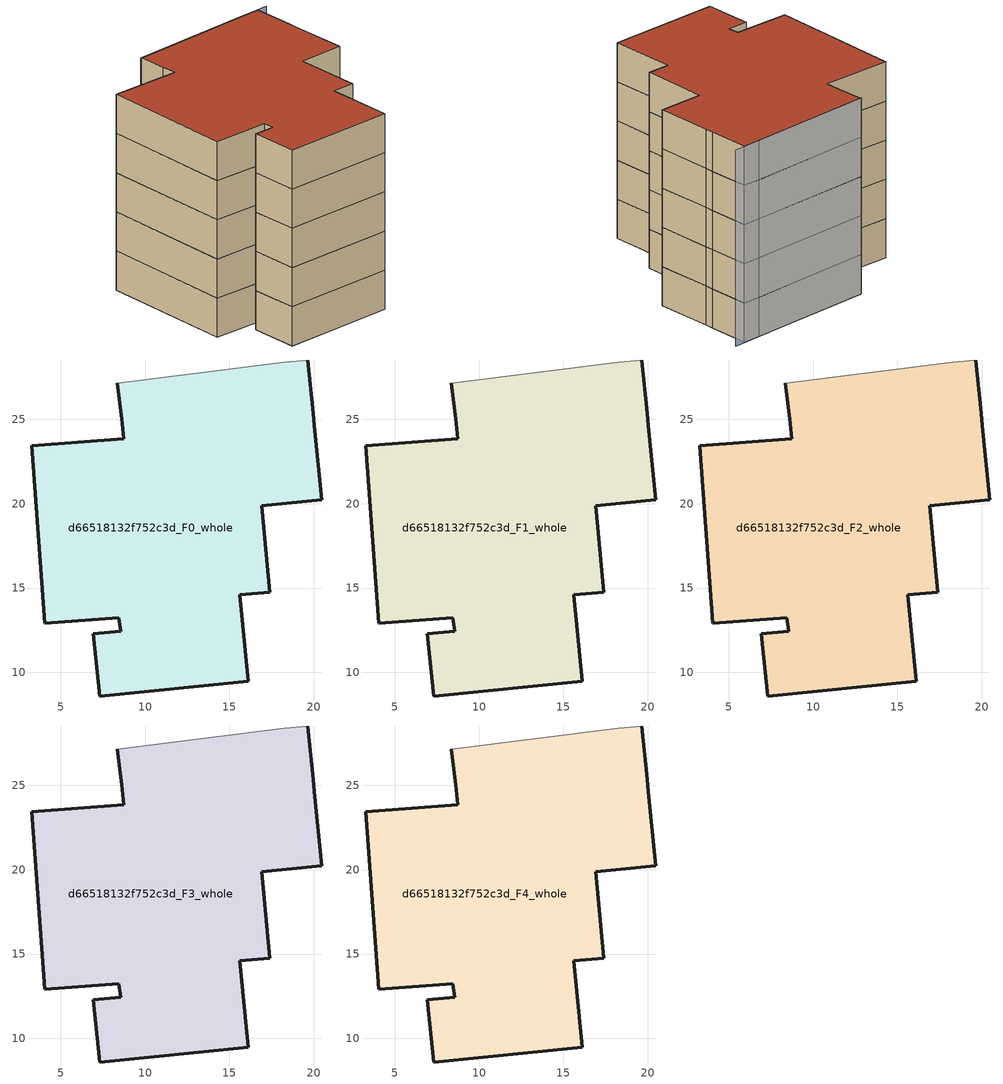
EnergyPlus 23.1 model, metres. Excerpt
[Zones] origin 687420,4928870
d66518132f752c3d_F0_whole
 floor ground (EU_floor_Construction): 16.12,9.46 15.62,14.59 17.39,14.75 16.92,19.86 20.47,20.22 20.03,24.6 19.96,25.35 19.65,28.51 18.24,28.37 8.34,27.13 8.62,25.02 8.74,23.84 3.28,23.43 4.05,12.91 8.43,13.23 8.56,12.45 6.94,12.3 7.3,8.6 z0
 wall outside (EU_wall_Construction): 19.65,28.51 19.96,25.35 20.03,24.6 20.47,20.22 16.92,19.86 17.39,14.75 15.62,14.59 16.12,9.46 7.3,8.6 6.94,12.3 8.56,12.45 8.43,13.23 4.05,12.91 3.28,23.43 8.74,23.84 8.62,25.02 8.34,27.13 z0:3
 wall adiabatic (EU_wall_Construction): 8.34,27.13 18.24,28.37 19.65,28.51 z0:3
d66518132f752c3d_F1_whole
 floor to d66518132f752c3d_F0_whole (EU_floor_Construction): 16.12,9.46 15.62,14.59 17.39,14.75 16.92,19.86 20.47,20.22 20.03,24.6 19.96,25.35 19.65,28.51 18.24,28.37 8.34,27.13 8.62,25.02 8.74,23.84 3.28,23.43 4.05,12.91 8.43,13.23 8.56,12.45 6.94,12.3 7.3,8.6 z3
 wall outside (EU_wall_Construction): 19.65,28.51 19.96,25.35 20.03,24.6 20.47,20.22 16.92,19.86 17.39,14.75 15.62,14.59 16.12,9.46 7.3,8.6 6.94,12.3 8.56,12.45 8.43,13.23 4.05,12.91 3.28,23.43 8.74,23.84 8.62,25.02 8.34,27.13 z3:6
 wall adiabatic (EU_wall_Construction): 8.34,27.13 18.24,28.37 19.65,28.51 z3:6
d66518132f752c3d_F2_whole
 floor to d66518132f752c3d_F1_whole (EU_floor_Construction): 16.12,9.46 15.62,14.59 17.39,14.75 16.92,19.86 20.47,20.22 20.03,24.6 19.96,25.35 19.65,28.51 18.24,28.37 8.34,27.13 8.62,25.02 8.74,23.84 3.28,23.43 4.05,12.91 8.43,13.23 8.56,12.45 6.94,12.3 7.3,8.6 z6
 wall outside (EU_wall_Construction): 19.65,28.51 19.96,25.35 20.03,24.6 20.47,20.22 16.92,19.86 17.39,14.75 15.62,14.59 16.12,9.46 7.3,8.6 6.94,12.3 8.56,12.45 8.43,13.23 4.05,12.91 3.28,23.43 8.74,23.84 8.62,25.02 8.34,27.13 z6:9
 wall adiabatic (EU_wall_Construction): 8.34,27.13 18.24,28.37 19.65,28.51 z6:9
d66518132f752c3d_F3_whole
 floor to d66518132f752c3d_F2_whole (EU_floor_Construction): 16.12,9.46 15.62,14.59 17.39,14.75 16.92,19.86 20.47,20.22 20.03,24.6 19.96,25.35 19.65,28.51 18.24,28.37 8.34,27.13 8.62,25.02 8.74,23.84 3.28,23.43 4.05,12.91 8.43,13.23 8.56,12.45 6.94,12.3 7.3,8.6 z9
 wall outside (EU_wall_Construction): 19.65,28.51 19.96,25.35 20.03,24.6 20.47,20.22 16.92,19.86 17.39,14.75 15.62,14.59 16.12,9.46 7.3,8.6 6.94,12.3 8.56,12.45 8.43,13.23 4.05,12.91 3.28,23.43 8.74,23.84 8.62,25.02 8.34,27.13 z9:12
 wall adiabatic (EU_wall_Construction): 8.34,27.13 18.24,28.37 19.65,28.51 z9:12
d66518132f752c3d_F4_whole
 floor to d66518132f752c3d_F3_whole (EU_floor_Construction): 16.12,9.46 15.62,14.59 17.39,14.75 16.92,19.86 20.47,20.22 20.03,24.6 19.96,25.35 19.65,28.51 18.24,28.37 8.34,27.13 8.62,25.02 8.74,23.84 3.28,23.43 4.05,12.91 8.43,13.23 8.56,12.45 6.94,12.3 7.3,8.6 z12
 wall outside (EU_wall_Construction): 19.65,28.51 19.96,25.35 20.03,24.6 20.47,20.22 16.92,19.86 17.39,14.75 15.62,14.59 16.12,9.46 7.3,8.6 6.94,12.3 8.56,12.45 8.43,13.23 4.05,12.91 3.28,23.43 8.74,23.84 8.62,25.02 8.34,27.13 z12:15
 wall adiabatic (EU_wall_Construction): 8.34,27.13 18.24,28.37 19.65,28.51 z12:15
 roof outside (EU_roof_Construction): 19.65,28.51 19.96,25.35 20.03,24.6 20.47,20.22 16.92,19.86 17.39,14.75 15.62,14.59 16.12,9.46 7.3,8.6 6.94,12.3 8.56,12.45 8.43,13.23 4.05,12.91 3.28,23.43 8.74,23.84 8.62,25.02 8.34,27.13 18.24,28.37 z15
shading: 20.5,28.66 8.3,27.13 z0:15
[Building]
EU S2 Campaign: North Axis=0; Terrain=City; Solar Distribution=FullExterior
[Site:Location]
Bologna: Latitude=44.5; Longitude=11.25; Time Zone=1; Elevation=37
[SizingPeriod:WeatherFileDays]
AnnualSizingPeriod: Begin Month=1; Begin Day of Month=1; End Month=12; End Day of Month=31; Day of Week for Start Day=Monday; Use Weather File Daylight Saving Period=No; Use Weather File Rain and Snow Indicators=No
[MATERIAL]
EU_InternalMass_Material: Roughness=MediumRough; Thickness=0.1; Conductivity=1; Density=1800; Specific Heat=900; Thermal Absorptance=0.9; Solar Absorptance=0.7; Visible Absorptance=0.7
[MATERIAL:NOMASS] Roughness=MediumRough; Thermal Absorptance=0.9; Solar Absorptance=0.7; Visible Absorptance=0.7
Name | Thermal Resistance
EU_wall_NoMass | 0.905828
EU_roof_NoMass | 0.37593
EU_floor_NoMass | 0.67114
[CONSTRUCTION]
EU_wall_Construction: EU_wall_NoMass
EU_roof_Construction: EU_roof_NoMass
EU_floor_Construction: EU_floor_NoMass
EU_InternalMass_Construction: EU_InternalMass_Material
[ZONE] Type=1; Multiplier=1; Ceiling Height=autocalculate; Floor Area=autocalculate; Part of Total Floor Area=Yes
Name | Volume
d66518132f752c3d_F0_whole | 703.072
d66518132f752c3d_F1_whole; d66518132f752c3d_F2_whole; d66518132f752c3d_F3_whole; d66518132f752c3d_F4_whole | 703.074
[INTERNALMASS] Construction=EU_InternalMass_Construction; Surface Area=234.358
Name | Zone or ZoneList
d66518132f752c3d_F0_whole_EU_InternalMass | d66518132f752c3d_F0_whole
d66518132f752c3d_F1_whole_EU_InternalMass | d66518132f752c3d_F1_whole
d66518132f752c3d_F2_whole_EU_InternalMass | d66518132f752c3d_F2_whole
d66518132f752c3d_F3_whole_EU_InternalMass | d66518132f752c3d_F3_whole
d66518132f752c3d_F4_whole_EU_InternalMass | d66518132f752c3d_F4_whole
[OTHEREQUIPMENT] Fuel Type=Electricity; Design Level Calculation Method=Watts/Area; Power per Zone Floor Area=1; Fraction Latent=0; Fraction Radiant=0; Fraction Lost=0; Carbon Dioxide Generation Rate=0; EndUse Subcategory=EU_Step8_InternalGains
Name | Zone or ZoneList or Space or SpaceList | Schedule
EU_Step8_InternalGain_d66518132f752c3d_F0_whole_f000 | d66518132f752c3d_F0_whole | EU_Step8_GainSchedule_d66518132f752c3d_F0_whole_f000
EU_Step8_InternalGain_d66518132f752c3d_F1_whole_f000 | d66518132f752c3d_F1_whole | EU_Step8_GainSchedule_d66518132f752c3d_F1_whole_f000
EU_Step8_InternalGain_d66518132f752c3d_F2_whole_f000 | d66518132f752c3d_F2_whole | EU_Step8_GainSchedule_d66518132f752c3d_F2_whole_f000
EU_Step8_InternalGain_d66518132f752c3d_F3_whole_f000 | d66518132f752c3d_F3_whole | EU_Step8_GainSchedule_d66518132f752c3d_F3_whole_f000
EU_Step8_InternalGain_d66518132f752c3d_F4_whole_f000 | d66518132f752c3d_F4_whole | EU_Step8_GainSchedule_d66518132f752c3d_F4_whole_f000
[ZONEVENTILATION:DESIGNFLOWRATE] Schedule=EU_AlwaysOn; Design Flow Rate Calculation Method=AirChanges/Hour; Air Changes per Hour=0.73129; Ventilation Type=Natural; Fan Pressure Rise=0; Fan Total Efficiency=1; Constant Term Coefficient=1; Temperature Term Coefficient=0; Velocity Term Coefficient=0; Velocity Squared Term Coefficient=0; Minimum Indoor Temperature=-100; Maximum Indoor Temperature=100; Delta Temperature=-100; Minimum Outdoor Temperature=-100; Maximum Outdoor Temperature=100; Maximum Wind Speed=40
Name | Zone or ZoneList or Space or SpaceList
EU_ConstantAir_d66518132f752c3d_F0_whole | d66518132f752c3d_F0_whole
EU_ConstantAir_d66518132f752c3d_F1_whole | d66518132f752c3d_F1_whole
EU_ConstantAir_d66518132f752c3d_F2_whole | d66518132f752c3d_F2_whole
EU_ConstantAir_d66518132f752c3d_F3_whole | d66518132f752c3d_F3_whole
EU_ConstantAir_d66518132f752c3d_F4_whole | d66518132f752c3d_F4_whole
[HVACTEMPLATE:THERMOSTAT] Constant Heating Setpoint=20; Constant Cooling Setpoint=50
EU_HeatOnly_d66518132f752c3d_F0_whole; EU_HeatOnly_d66518132f752c3d_F1_whole; EU_HeatOnly_d66518132f752c3d_F2_whole; EU_HeatOnly_d66518132f752c3d_F3_whole; EU_HeatOnly_d66518132f752c3d_F4_whole
[HVACTEMPLATE:ZONE:IDEALLOADSAIRSYSTEM] System Availability Schedule=EU_AlwaysOn; Maximum Heating Supply Air Temperature=50; Minimum Cooling Supply Air Temperature=13; Maximum Heating Supply Air Humidity Ratio=0.0156; Minimum Cooling Supply Air Humidity Ratio=0.0077; Heating Limit=NoLimit; Cooling Limit=NoLimit; Heating Availability Schedule=EU_AlwaysOn; Cooling Availability Schedule=EU_CoolingOff; Dehumidification Control Type=ConstantSensibleHeatRatio; Cooling Sensible Heat Ratio=0.7; Dehumidification Setpoint=60; Humidification Control Type=None; Humidification Setpoint=30; Outdoor Air Method=None; Outdoor Air Flow Rate per Person=0.00944; Outdoor Air Flow Rate per Zone Floor Area=0; Outdoor Air Flow Rate per Zone=0; Demand Controlled Ventilation Type=None; Outdoor Air Economizer Type=NoEconomizer; Heat Recovery Type=None; Sensible Heat Recovery Effectiveness=0.7; Latent Heat Recovery Effectiveness=0.65
Name | Template Thermostat
d66518132f752c3d_F0_whole | EU_HeatOnly_d66518132f752c3d_F0_whole
d66518132f752c3d_F1_whole | EU_HeatOnly_d66518132f752c3d_F1_whole
d66518132f752c3d_F2_whole | EU_HeatOnly_d66518132f752c3d_F2_whole
d66518132f752c3d_F3_whole | EU_HeatOnly_d66518132f752c3d_F3_whole
d66518132f752c3d_F4_whole | EU_HeatOnly_d66518132f752c3d_F4_whole
[SIZING:ZONE] Zone Cooling Design Supply Air Temperature Input Method=SupplyAirTemperature; Zone Cooling Design Supply Air Temperature=13; Zone Heating Design Supply Air Temperature Input Method=SupplyAirTemperature; Zone Heating Design Supply Air Temperature=50; Zone Cooling Design Supply Air Humidity Ratio=0.008; Zone Heating Design Supply Air Humidity Ratio=0.008; Cooling Design Air Flow Method=DesignDay; Cooling Design Air Flow Rate=0; Cooling Minimum Air Flow per Zone Floor Area=0.000762; Cooling Minimum Air Flow=0; Cooling Minimum Air Flow Fraction=0.2; Heating Design Air Flow Method=DesignDay; Heating Design Air Flow Rate=0; Heating Maximum Air Flow per Zone Floor Area=0.002032; Heating Maximum Air Flow=0.141576; Heating Maximum Air Flow Fraction=0.3; Account for Dedicated Outdoor Air System=No; Dedicated Outdoor Air System Control Strategy=NeutralSupplyAir; Dedicated Outdoor Air Low Setpoint Temperature for Design=autosize; Dedicated Outdoor Air High Setpoint Temperature for Design=autosize; Zone Load Sizing Method=Sensible Load Only No Latent Load; Zone Latent Cooling Design Supply Air Humidity Ratio Input Method=HumidityRatioDifference; Zone Cooling Design Supply Air Humidity Ratio Difference=0.005; Zone Latent Heating Design Supply Air Humidity Ratio Input Method=HumidityRatioDifference; Zone Humidification Design Supply Air Humidity Ratio Difference=0.005
d66518132f752c3d_F0_whole; d66518132f752c3d_F1_whole; d66518132f752c3d_F2_whole; d66518132f752c3d_F3_whole; d66518132f752c3d_F4_whole
[SCHEDULE:CONSTANT]
Name | Hourly Value
EU_AlwaysOn | 1
EU_CoolingOff | 0
[SCHEDULE:FILE] Column Number=1; Rows to Skip at Top=0; Number of Hours of Data=8760; Column Separator=Comma; Interpolate to Timestep=No; Minutes per Item=60; Adjust Schedule for Daylight Savings=Yes
Name | File
EU_Step8_GainSchedule_d66518132f752c3d_F0_whole_f000 | ../../schedules/d66518132f752c3d/d66518132f752c3d_F0_whole_f000_gain.csv
EU_Step8_GainSchedule_d66518132f752c3d_F1_whole_f000 | ../../schedules/d66518132f752c3d/d66518132f752c3d_F1_whole_f000_gain.csv
EU_Step8_GainSchedule_d66518132f752c3d_F2_whole_f000 | ../../schedules/d66518132f752c3d/d66518132f752c3d_F2_whole_f000_gain.csv
EU_Step8_GainSchedule_d66518132f752c3d_F3_whole_f000 | ../../schedules/d66518132f752c3d/d66518132f752c3d_F3_whole_f000_gain.csv
EU_Step8_GainSchedule_d66518132f752c3d_F4_whole_f000 | ../../schedules/d66518132f752c3d/d66518132f752c3d_F4_whole_f000_gain.csv
